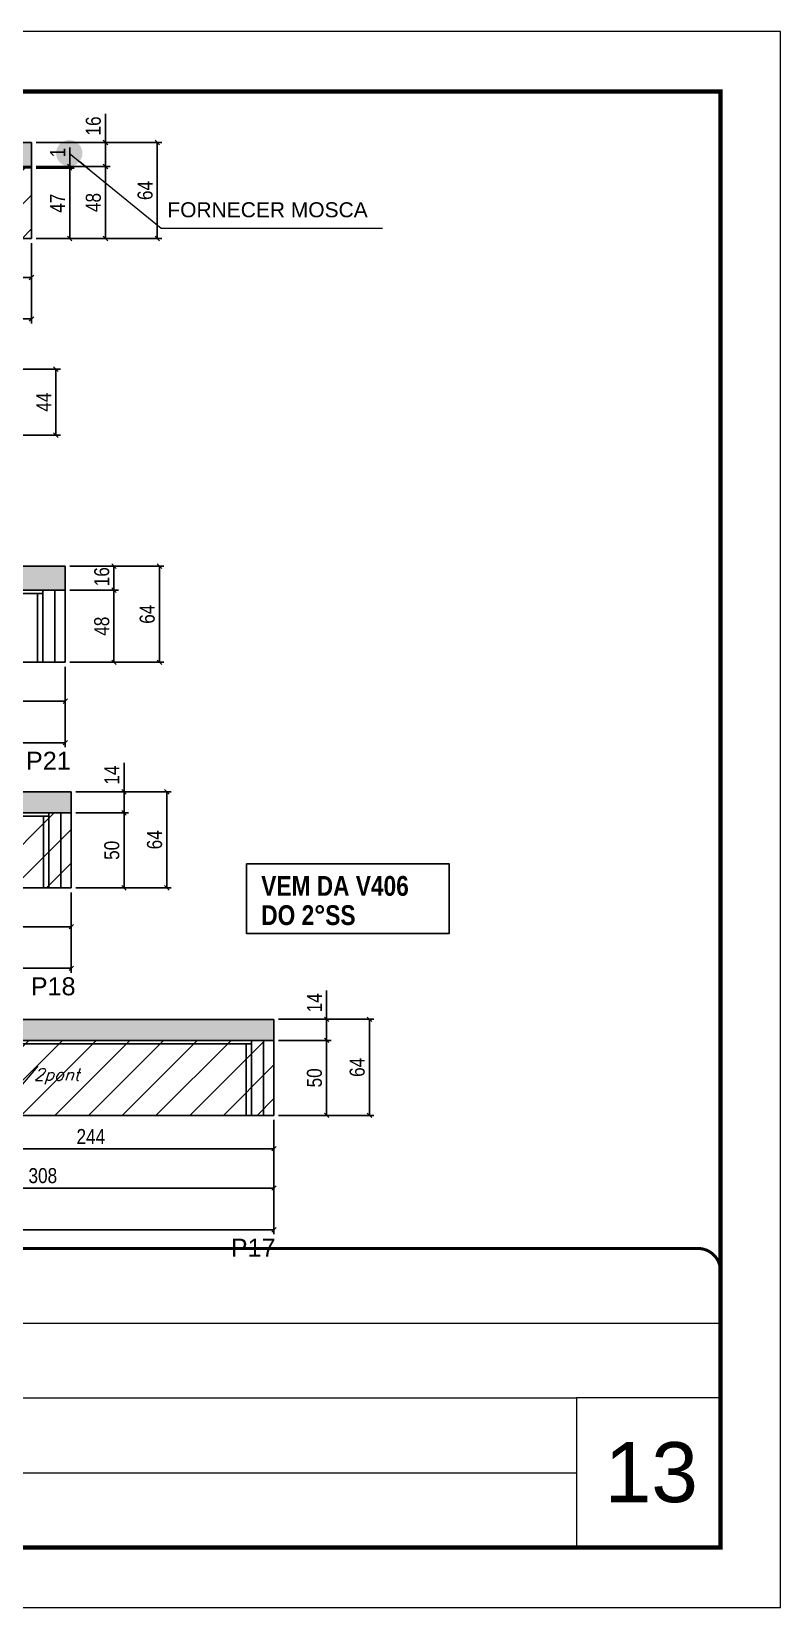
# Model space of a CAD drawing. Extents: x 3309 to 9590, y -2522 to 14608.
# Drawn here: x 4295 to 4794, y 10112 to 11162 of the extents above; entities that cross this region are included whole.
import ezdxf

# ---------------------------------------------------------------- set-up
doc = ezdxf.new("R2010")
doc.units = 0
doc.linetypes.add('CONTINUO', pattern=[0])
doc.linetypes.add('DASHED', pattern=[0.75, 0.5, -0.25])
for name, color, linetype in [('5', 5, 'Continuous'), ('COTA', 241, 'Continuous'), ('NOMENCLATURA', 7, 'Continuous'), ('Painéis', 200, 'Continuous'), ('SARR_2.2x7', 40, 'Continuous'), ('SARR_3.5x7', 81, 'Continuous'), ('texto', 7, 'Continuous')]:
    doc.layers.add(name, color=color, linetype=linetype)
for name, color, linetype, lineweight in [('CARIMBO', 255, 'Continuous', 9), ('Folhas', 255, 'Continuous', 9), ('Hachura', 251, 'Continuous', 9), ('SARRAFO DE PRESSAO', 251, 'DASHED', 9)]:
    doc.layers.add(name, color=color, linetype=linetype, lineweight=lineweight)
doc.styles.add('ARIAL', font='arial.ttf')
doc.styles.add('COTA TECNICA', font='techl___.ttf', dxfattribs={"height": 10})
doc.styles.add('Romans', font='romans.shx')
doc.styles.get("Standard").update_dxf_attribs({"font": 'arial.ttf'})
doc.styles.add('TECNICA', font='techb___.ttf', dxfattribs={"height": 10})
doc.dimstyles.new('3x', dxfattribs={"dimtxt": 10, "dimasz": 5, "dimexe": 7, "dimexo": 5, "dimgap": 4, "dimtad": 1, "dimdec": 4, "dimlfac": 0.333333, "dimdsep": 46, "dimtxsty": 'Standard', "dimblk": 'DOT', "dimcen": 0.09, "dimclrd": 1, "dimclre": 1, "dimclrt": 2, "dimadec": 0, "dimazin": 2, "dimtfac": 1, "dimtdec": 4, "dimtmove": 0, "dimatfit": 3, "dimldrblk": 'DOT', "dimfxl": 1, "dimtolj": 1, "dimtzin": 0, "dimlwd": 9, "dimlwe": 9, "dimarcsym": 0})
doc.dimstyles.new('PAINEL', dxfattribs={"dimtxt": 10, "dimasz": 3, "dimexe": 3, "dimexo": 3, "dimgap": 3, "dimtad": 1, "dimdec": 1, "dimzin": 12, "dimdsep": 46, "dimtxsty": 'COTA TECNICA', "dimblk1": 'OBLIQUE', "dimblk2": 'OBLIQUE', "dimsah": 1, "dimcen": 0.9, "dimclrd": 4, "dimclre": 4, "dimclrt": 240, "dimadec": 1, "dimazin": 3, "dimtfac": 1, "dimtdec": 1, "dimtmove": 0, "dimatfit": 3, "dimfxl": 1, "dimtolj": 1, "dimtzin": 12, "dimarcsym": 0})

# ---------------------------------------------------------------- blocks, each defined once
blk = doc.blocks.new('9999999999')
at = {"color": 30, "linetype": 'CONTINUO'}
for p, q in [((98564.6, 34379.6), (99584, 34379.6)), ((98564.6, 34329.8), (99488, 34329.8)), ((99584, 34329.8), (99488, 34329.8)), ((99488, 34329.8), (99488, 34230.2)), ((98564.6, 34280), (99488, 34280))]:
    blk.add_line(p, q, dxfattribs=at)
at = {"color": 30, "linetype": 'CONTINUO', "const_width": 2}
blk.add_lwpolyline([(99584, 34230.2), (99584, 34414.4, 0.414214), (99569, 34429.4), (98229, 34429.4, 0.414214), (98214, 34414.4), (98214, 34245.2, 0.414214), (98229, 34230.2), (99584, 34230.2)], format="xyb", dxfattribs=at)
at = {"layer": 'Folhas'}
blk.add_lwpolyline([(98139, 34190.2), (99624, 34190.2), (99624, 35240.2), (98139, 35240.2)], close=True, dxfattribs=at)
at = {"layer": 'Folhas', "color": 30, "const_width": 3}
blk.add_lwpolyline([(98214, 34230.2), (99584, 34230.2), (99584, 35200.2), (98214, 35200.2)], close=True, dxfattribs=at)
blk = doc.blocks.new('_Oblique')
at = {"color": 0, "linetype": 'ByBlock', "lineweight": -2}
blk.add_line((-0.5, -0.5), (0.5, 0.5), dxfattribs=at)
blk = doc.blocks.new('*D266')
at = {"layer": 'COTA', "color": 4, "linetype": 'ByBlock', "lineweight": -2, "transparency": 16777216}
for p, q in [((3660.9, 11021.2), (3660.9, 10967.6)), ((4295.4, 11021.2), (4295.4, 10967.6)), ((4295.4, 10970.6), (3660.9, 10970.6))]:
    blk.add_line(p, q, dxfattribs=at)
at = {"layer": 'Defpoints', "color": 0, "linetype": 'ByBlock', "transparency": 16777216}
for p in [(3660.9, 11024.2), (4295.4, 11024.2), (3660.9, 10970.6)]:
    blk.add_point(p, dxfattribs=at)
at = {"layer": 'COTA', "color": 4, "linetype": 'ByBlock', "lineweight": -2, "transparency": 16777216, "xscale": 3, "yscale": 3, "zscale": 3, "rotation": 180}
blk.add_blockref('_Oblique', (3660.9, 10970.6), dxfattribs=at)
at = {"layer": 'COTA', "color": 4, "linetype": 'ByBlock', "lineweight": -2, "transparency": 16777216, "xscale": 3, "yscale": 3, "zscale": 3}
blk.add_blockref('_Oblique', (4295.4, 10970.6), dxfattribs=at)
at = {"layer": 'COTA', "color": 240, "linetype": 'ByBlock', "transparency": 16777216, "insert": (3978.1, 10978.8), "char_height": 10, "attachment_point": 5, "style": 'COTA TECNICA'}
blk.add_mtext('\\A1;634.5', dxfattribs=at)
blk = doc.blocks.new('*D267')
at = {"layer": 'COTA', "color": 4, "lineweight": -2, "transparency": 16777216}
for p, q in [((4051.4, 11021.2), (4051.4, 10995.3)), ((4295.4, 11021.2), (4295.4, 10995.3)), ((4051.4, 10998.3), (4295.4, 10998.3))]:
    blk.add_line(p, q, dxfattribs=at)
at = {"layer": 'Defpoints', "color": 0, "transparency": 16777216}
for p in [(4051.4, 11024.2, 0), (4295.4, 11024.2, 0), (4295.4, 10998.3)]:
    blk.add_point(p, dxfattribs=at)
at = {"layer": 'COTA', "color": 4, "lineweight": -2, "transparency": 16777216, "xscale": 3, "yscale": 3, "zscale": 3, "rotation": 180}
blk.add_blockref('_Oblique', (4051.4, 10998.3), dxfattribs=at)
at = {"layer": 'COTA', "color": 4, "lineweight": -2, "transparency": 16777216, "xscale": 3, "yscale": 3, "zscale": 3}
blk.add_blockref('_Oblique', (4295.4, 10998.3), dxfattribs=at)
at = {"layer": 'COTA', "color": 240, "transparency": 16777216, "insert": (4173.4, 11006.4), "char_height": 10, "attachment_point": 5, "style": 'COTA TECNICA'}
blk.add_mtext('\\A1;244', dxfattribs=at)
blk = doc.blocks.new('*D270')
at = {"layer": 'COTA', "color": 4, "lineweight": -2, "transparency": 16777216}
for p, q in [((4251.9, 10937.2), (4314.6, 10937.2)), ((4311.6, 10937.2), (4311.6, 10893.2)), ((4251.9, 10893.2), (4314.6, 10893.2))]:
    blk.add_line(p, q, dxfattribs=at)
at = {"layer": 'Defpoints', "color": 0, "transparency": 16777216}
for p in [(4248.9, 10937.2, 0), (4248.9, 10893.2, 0), (4311.6, 10893.2)]:
    blk.add_point(p, dxfattribs=at)
at = {"layer": 'COTA', "color": 4, "lineweight": -2, "transparency": 16777216, "xscale": 3, "yscale": 3, "zscale": 3}
for p, rotation in [((4311.6, 10937.2), 90), ((4311.6, 10893.2), 270)]:
    blk.add_blockref('_Oblique', p, dxfattribs=dict(at, rotation=rotation))
at = {"layer": 'COTA', "color": 240, "transparency": 16777216, "insert": (4303.5, 10915.2), "char_height": 10, "attachment_point": 5, "rotation": 90, "style": 'COTA TECNICA'}
blk.add_mtext('\\A1;44', dxfattribs=at)
blk = doc.blocks.new('*D278')
at = {"layer": 'COTA', "color": 4, "linetype": 'ByBlock', "lineweight": -2, "transparency": 16777216}
for p, q in [((3660.9, 10738.9), (3660.9, 10685.3)), ((4317.9, 10738.9), (4317.9, 10685.3)), ((4317.9, 10688.3), (3660.9, 10688.3))]:
    blk.add_line(p, q, dxfattribs=at)
at = {"layer": 'Defpoints', "color": 0, "linetype": 'ByBlock', "transparency": 16777216}
for p in [(3660.9, 10741.9), (4317.9, 10741.9), (3660.9, 10688.3)]:
    blk.add_point(p, dxfattribs=at)
at = {"layer": 'COTA', "color": 4, "linetype": 'ByBlock', "lineweight": -2, "transparency": 16777216, "xscale": 3, "yscale": 3, "zscale": 3, "rotation": 180}
blk.add_blockref('_Oblique', (3660.9, 10688.3), dxfattribs=at)
at = {"layer": 'COTA', "color": 4, "linetype": 'ByBlock', "lineweight": -2, "transparency": 16777216, "xscale": 3, "yscale": 3, "zscale": 3}
blk.add_blockref('_Oblique', (4317.9, 10688.3), dxfattribs=at)
at = {"layer": 'COTA', "color": 240, "linetype": 'ByBlock', "transparency": 16777216, "insert": (3989.4, 10696.4), "char_height": 10, "attachment_point": 5, "style": 'COTA TECNICA'}
blk.add_mtext('\\A1;657', dxfattribs=at)
blk = doc.blocks.new('*D279')
at = {"layer": 'COTA', "color": 4, "lineweight": -2, "transparency": 16777216}
for p, q in [((4320.9, 10789.9), (4353.3, 10789.9)), ((4350.3, 10741.9), (4350.3, 10789.9)), ((4320.9, 10741.9), (4353.3, 10741.9))]:
    blk.add_line(p, q, dxfattribs=at)
at = {"layer": 'Defpoints', "color": 0, "transparency": 16777216}
for p in [(4317.9, 10789.9), (4350.3, 10789.9), (4317.9, 10741.9)]:
    blk.add_point(p, dxfattribs=at)
at = {"layer": 'COTA', "color": 4, "lineweight": -2, "transparency": 16777216, "xscale": 3, "yscale": 3, "zscale": 3}
for p, rotation in [((4350.3, 10789.9), 90), ((4350.3, 10741.9), 270)]:
    blk.add_blockref('_Oblique', p, dxfattribs=dict(at, rotation=rotation))
at = {"layer": 'COTA', "color": 240, "transparency": 16777216, "insert": (4342.2, 10765.9), "char_height": 10, "attachment_point": 5, "rotation": 90, "style": 'COTA TECNICA'}
blk.add_mtext('\\A1;48', dxfattribs=at)
blk = doc.blocks.new('*D280')
at = {"layer": 'COTA', "color": 4, "lineweight": -2, "transparency": 16777216}
for p, q in [((4320.9, 10805.9), (4353.3, 10805.9)), ((4350.3, 10789.9), (4350.3, 10805.9)), ((4320.9, 10789.9), (4353.3, 10789.9))]:
    blk.add_line(p, q, dxfattribs=at)
at = {"layer": 'Defpoints', "color": 0, "transparency": 16777216}
for p in [(4317.9, 10805.9, 0), (4350.3, 10805.9), (4317.9, 10789.9, 0)]:
    blk.add_point(p, dxfattribs=at)
at = {"layer": 'COTA', "color": 4, "lineweight": -2, "transparency": 16777216, "xscale": 3, "yscale": 3, "zscale": 3}
for p, rotation in [((4350.3, 10805.9), 90), ((4350.3, 10789.9), 270)]:
    blk.add_blockref('_Oblique', p, dxfattribs=dict(at, rotation=rotation))
at = {"layer": 'COTA', "color": 240, "transparency": 16777216, "insert": (4342.2, 10798.9), "char_height": 10, "attachment_point": 5, "rotation": 90, "style": 'COTA TECNICA'}
blk.add_mtext('\\A1;16', dxfattribs=at)
blk = doc.blocks.new('*D277')
at = {"layer": 'COTA', "color": 4, "lineweight": -2, "transparency": 16777216}
for p, q in [((4320.9, 10805.9), (4383.6, 10805.9)), ((4380.6, 10805.9), (4380.6, 10741.9)), ((4320.9, 10741.9), (4383.6, 10741.9))]:
    blk.add_line(p, q, dxfattribs=at)
at = {"layer": 'Defpoints', "color": 0, "transparency": 16777216}
for p in [(4317.9, 10805.9, 0), (4317.9, 10741.9, 0), (4380.6, 10741.9)]:
    blk.add_point(p, dxfattribs=at)
at = {"layer": 'COTA', "color": 4, "lineweight": -2, "transparency": 16777216, "xscale": 3, "yscale": 3, "zscale": 3}
for p, rotation in [((4380.6, 10805.9), 90), ((4380.6, 10741.9), 270)]:
    blk.add_blockref('_Oblique', p, dxfattribs=dict(at, rotation=rotation))
at = {"layer": 'COTA', "color": 240, "transparency": 16777216, "insert": (4372.5, 10773.9), "char_height": 10, "attachment_point": 5, "rotation": 90, "style": 'COTA TECNICA'}
blk.add_mtext('\\A1;64', dxfattribs=at)
blk = doc.blocks.new('*D281')
at = {"layer": 'COTA', "color": 4, "lineweight": -2, "transparency": 16777216}
for p, q in [((4148.9, 10738.9), (4148.9, 10713)), ((4317.9, 10738.9), (4317.9, 10713)), ((4148.9, 10716), (4317.9, 10716))]:
    blk.add_line(p, q, dxfattribs=at)
at = {"layer": 'Defpoints', "color": 0, "transparency": 16777216}
for p in [(4148.9, 10741.9, 0), (4317.9, 10741.9, 0), (4317.9, 10716)]:
    blk.add_point(p, dxfattribs=at)
at = {"layer": 'COTA', "color": 4, "lineweight": -2, "transparency": 16777216, "xscale": 3, "yscale": 3, "zscale": 3, "rotation": 180}
blk.add_blockref('_Oblique', (4148.9, 10716), dxfattribs=at)
at = {"layer": 'COTA', "color": 4, "lineweight": -2, "transparency": 16777216, "xscale": 3, "yscale": 3, "zscale": 3}
blk.add_blockref('_Oblique', (4317.9, 10716), dxfattribs=at)
at = {"layer": 'COTA', "color": 240, "transparency": 16777216, "insert": (4233.4, 10724.1), "char_height": 10, "attachment_point": 5, "style": 'COTA TECNICA'}
blk.add_mtext('\\A1;169', dxfattribs=at)
blk = doc.blocks.new('*D292')
at = {"layer": 'COTA', "color": 4, "linetype": 'ByBlock', "lineweight": -2, "transparency": 16777216}
for p, q in [((3660.9, 10588.6), (3660.9, 10535)), ((4321.9, 10588.6), (4321.9, 10535)), ((4321.9, 10538), (3660.9, 10538))]:
    blk.add_line(p, q, dxfattribs=at)
at = {"layer": 'Defpoints', "color": 0, "linetype": 'ByBlock', "transparency": 16777216}
for p in [(3660.9, 10591.6), (4321.9, 10591.6), (3660.9, 10538)]:
    blk.add_point(p, dxfattribs=at)
at = {"layer": 'COTA', "color": 4, "linetype": 'ByBlock', "lineweight": -2, "transparency": 16777216, "xscale": 3, "yscale": 3, "zscale": 3, "rotation": 180}
blk.add_blockref('_Oblique', (3660.9, 10538), dxfattribs=at)
at = {"layer": 'COTA', "color": 4, "linetype": 'ByBlock', "lineweight": -2, "transparency": 16777216, "xscale": 3, "yscale": 3, "zscale": 3}
blk.add_blockref('_Oblique', (4321.9, 10538), dxfattribs=at)
at = {"layer": 'COTA', "color": 240, "linetype": 'ByBlock', "transparency": 16777216, "insert": (3991.4, 10546.1), "char_height": 10, "attachment_point": 5, "style": 'COTA TECNICA'}
blk.add_mtext('\\A1;661', dxfattribs=at)
blk = doc.blocks.new('*D293')
at = {"layer": 'COTA', "color": 4, "lineweight": -2, "transparency": 16777216}
for p, q in [((4148.9, 10588.6), (4148.9, 10562.7)), ((4321.9, 10588.6), (4321.9, 10562.7)), ((4148.9, 10565.7), (4321.9, 10565.7))]:
    blk.add_line(p, q, dxfattribs=at)
at = {"layer": 'Defpoints', "color": 0, "transparency": 16777216}
for p in [(4148.9, 10591.6, 0), (4321.9, 10591.6, 0), (4321.9, 10565.7)]:
    blk.add_point(p, dxfattribs=at)
at = {"layer": 'COTA', "color": 4, "lineweight": -2, "transparency": 16777216, "xscale": 3, "yscale": 3, "zscale": 3, "rotation": 180}
blk.add_blockref('_Oblique', (4148.9, 10565.7), dxfattribs=at)
at = {"layer": 'COTA', "color": 4, "lineweight": -2, "transparency": 16777216, "xscale": 3, "yscale": 3, "zscale": 3}
blk.add_blockref('_Oblique', (4321.9, 10565.7), dxfattribs=at)
at = {"layer": 'COTA', "color": 240, "transparency": 16777216, "insert": (4235.4, 10573.9), "char_height": 10, "attachment_point": 5, "style": 'COTA TECNICA'}
blk.add_mtext('\\A1;173', dxfattribs=at)
blk = doc.blocks.new('*D284')
at = {"layer": 'COTA', "color": 4, "lineweight": -2, "transparency": 16777216}
for p, q in [((4324.9, 10641.6), (4360, 10641.6)), ((4357, 10641.6), (4357, 10591.6)), ((4324.9, 10591.6), (4360, 10591.6))]:
    blk.add_line(p, q, dxfattribs=at)
at = {"layer": 'Defpoints', "color": 0, "transparency": 16777216}
for p in [(4321.9, 10641.6, 0), (4321.9, 10591.6, 0), (4357, 10591.6)]:
    blk.add_point(p, dxfattribs=at)
at = {"layer": 'COTA', "color": 4, "lineweight": -2, "transparency": 16777216, "xscale": 3, "yscale": 3, "zscale": 3}
for p, rotation in [((4357, 10641.6), 90), ((4357, 10591.6), 270)]:
    blk.add_blockref('_Oblique', p, dxfattribs=dict(at, rotation=rotation))
at = {"layer": 'COTA', "color": 240, "transparency": 16777216, "insert": (4348.9, 10616.6), "char_height": 10, "attachment_point": 5, "rotation": 90, "style": 'COTA TECNICA'}
blk.add_mtext('\\A1;50', dxfattribs=at)
blk = doc.blocks.new('*D285')
at = {"layer": 'COTA', "color": 4, "lineweight": -2, "transparency": 16777216}
for p, q in [((4357, 10655.6), (4357, 10674.8)), ((4324.9, 10655.6), (4360, 10655.6)), ((4357, 10641.6), (4357, 10655.6)), ((4324.9, 10641.6), (4360, 10641.6))]:
    blk.add_line(p, q, dxfattribs=at)
at = {"layer": 'Defpoints', "color": 0, "transparency": 16777216}
for p in [(4321.9, 10655.6, 0), (4357, 10655.6), (4321.9, 10641.6, 0)]:
    blk.add_point(p, dxfattribs=at)
at = {"layer": 'COTA', "color": 4, "lineweight": -2, "transparency": 16777216, "xscale": 3, "yscale": 3, "zscale": 3}
for p, rotation in [((4357, 10655.6), 90), ((4357, 10641.6), 270)]:
    blk.add_blockref('_Oblique', p, dxfattribs=dict(at, rotation=rotation))
at = {"layer": 'COTA', "color": 240, "transparency": 16777216, "insert": (4348.9, 10666.7), "char_height": 10, "attachment_point": 5, "rotation": 90, "style": 'COTA TECNICA'}
blk.add_mtext('\\A1;14', dxfattribs=at)
blk = doc.blocks.new('*D286')
at = {"layer": 'COTA', "color": 4, "lineweight": -2, "transparency": 16777216}
for p, q in [((4324.9, 10655.6), (4388.5, 10655.6)), ((4385.5, 10591.6), (4385.5, 10655.6)), ((4324.9, 10591.6), (4388.5, 10591.6))]:
    blk.add_line(p, q, dxfattribs=at)
at = {"layer": 'Defpoints', "color": 0, "transparency": 16777216}
for p in [(4321.9, 10655.6, 0), (4385.5, 10655.6), (4321.9, 10591.6, 0)]:
    blk.add_point(p, dxfattribs=at)
at = {"layer": 'COTA', "color": 4, "lineweight": -2, "transparency": 16777216, "xscale": 3, "yscale": 3, "zscale": 3}
for p, rotation in [((4385.5, 10655.6), 90), ((4385.5, 10591.6), 270)]:
    blk.add_blockref('_Oblique', p, dxfattribs=dict(at, rotation=rotation))
at = {"layer": 'COTA', "color": 240, "transparency": 16777216, "insert": (4377.4, 10623.6), "char_height": 10, "attachment_point": 5, "rotation": 90, "style": 'COTA TECNICA'}
blk.add_mtext('\\A1;64', dxfattribs=at)
blk = doc.blocks.new('*D294')
at = {"layer": 'COTA', "color": 4, "linetype": 'ByBlock', "lineweight": -2, "transparency": 16777216}
for p, q in [((3660.9, 10437), (3660.9, 10360.8)), ((4456.9, 10437), (4456.9, 10360.8)), ((4456.9, 10363.8), (3660.9, 10363.8))]:
    blk.add_line(p, q, dxfattribs=at)
at = {"layer": 'Defpoints', "color": 0, "linetype": 'ByBlock', "transparency": 16777216}
for p in [(3660.9, 10440), (4456.9, 10440), (3660.9, 10363.8)]:
    blk.add_point(p, dxfattribs=at)
at = {"layer": 'COTA', "color": 4, "linetype": 'ByBlock', "lineweight": -2, "transparency": 16777216, "xscale": 3, "yscale": 3, "zscale": 3, "rotation": 180}
blk.add_blockref('_Oblique', (3660.9, 10363.8), dxfattribs=at)
at = {"layer": 'COTA', "color": 4, "linetype": 'ByBlock', "lineweight": -2, "transparency": 16777216, "xscale": 3, "yscale": 3, "zscale": 3}
blk.add_blockref('_Oblique', (4456.9, 10363.8), dxfattribs=at)
at = {"layer": 'COTA', "color": 240, "linetype": 'ByBlock', "transparency": 16777216, "insert": (4058.9, 10372), "char_height": 10, "attachment_point": 5, "style": 'COTA TECNICA'}
blk.add_mtext('\\A1;796', dxfattribs=at)
blk = doc.blocks.new('*D295')
at = {"layer": 'COTA', "color": 4, "lineweight": -2, "transparency": 16777216}
for p, q in [((4148.9, 10437), (4148.9, 10388.6)), ((4456.9, 10437), (4456.9, 10388.6)), ((4148.9, 10391.6), (4456.9, 10391.6))]:
    blk.add_line(p, q, dxfattribs=at)
at = {"layer": 'Defpoints', "color": 0, "transparency": 16777216}
for p in [(4148.9, 10440, 0), (4456.9, 10440, 0), (4456.9, 10391.6)]:
    blk.add_point(p, dxfattribs=at)
at = {"layer": 'COTA', "color": 4, "lineweight": -2, "transparency": 16777216, "xscale": 3, "yscale": 3, "zscale": 3, "rotation": 180}
blk.add_blockref('_Oblique', (4148.9, 10391.6), dxfattribs=at)
at = {"layer": 'COTA', "color": 4, "lineweight": -2, "transparency": 16777216, "xscale": 3, "yscale": 3, "zscale": 3}
blk.add_blockref('_Oblique', (4456.9, 10391.6), dxfattribs=at)
at = {"layer": 'COTA', "color": 240, "transparency": 16777216, "insert": (4302.9, 10399.8), "char_height": 10, "attachment_point": 5, "style": 'COTA TECNICA'}
blk.add_mtext('\\A1;308', dxfattribs=at)
blk = doc.blocks.new('*D289')
at = {"layer": 'COTA', "color": 4, "lineweight": -2, "transparency": 16777216}
for p, q in [((4459.9, 10490), (4495, 10490)), ((4492, 10490), (4492, 10440)), ((4459.9, 10440), (4495, 10440))]:
    blk.add_line(p, q, dxfattribs=at)
at = {"layer": 'Defpoints', "color": 0, "transparency": 16777216}
for p in [(4456.9, 10490, 0), (4456.9, 10440, 0), (4492, 10440)]:
    blk.add_point(p, dxfattribs=at)
at = {"layer": 'COTA', "color": 4, "lineweight": -2, "transparency": 16777216, "xscale": 3, "yscale": 3, "zscale": 3}
for p, rotation in [((4492, 10490), 90), ((4492, 10440), 270)]:
    blk.add_blockref('_Oblique', p, dxfattribs=dict(at, rotation=rotation))
at = {"layer": 'COTA', "color": 240, "transparency": 16777216, "insert": (4483.9, 10465), "char_height": 10, "attachment_point": 5, "rotation": 90, "style": 'COTA TECNICA'}
blk.add_mtext('\\A1;50', dxfattribs=at)
blk = doc.blocks.new('*D290')
at = {"layer": 'COTA', "color": 4, "lineweight": -2, "transparency": 16777216}
for p, q in [((4492, 10504), (4492, 10523.1)), ((4459.9, 10504), (4495, 10504)), ((4492, 10490), (4492, 10504)), ((4459.9, 10490), (4495, 10490))]:
    blk.add_line(p, q, dxfattribs=at)
at = {"layer": 'Defpoints', "color": 0, "transparency": 16777216}
for p in [(4456.9, 10504, 0), (4492, 10504), (4456.9, 10490, 0)]:
    blk.add_point(p, dxfattribs=at)
at = {"layer": 'COTA', "color": 4, "lineweight": -2, "transparency": 16777216, "xscale": 3, "yscale": 3, "zscale": 3}
for p, rotation in [((4492, 10504), 90), ((4492, 10490), 270)]:
    blk.add_blockref('_Oblique', p, dxfattribs=dict(at, rotation=rotation))
at = {"layer": 'COTA', "color": 240, "transparency": 16777216, "insert": (4483.9, 10515), "char_height": 10, "attachment_point": 5, "rotation": 90, "style": 'COTA TECNICA'}
blk.add_mtext('\\A1;14', dxfattribs=at)
blk = doc.blocks.new('*D291')
at = {"layer": 'COTA', "color": 4, "lineweight": -2, "transparency": 16777216}
for p, q in [((4459.9, 10504), (4523.5, 10504)), ((4520.5, 10440), (4520.5, 10504)), ((4459.9, 10440), (4523.5, 10440))]:
    blk.add_line(p, q, dxfattribs=at)
at = {"layer": 'Defpoints', "color": 0, "transparency": 16777216}
for p in [(4456.9, 10504, 0), (4520.5, 10504), (4456.9, 10440, 0)]:
    blk.add_point(p, dxfattribs=at)
at = {"layer": 'COTA', "color": 4, "lineweight": -2, "transparency": 16777216, "xscale": 3, "yscale": 3, "zscale": 3}
for p, rotation in [((4520.5, 10504), 90), ((4520.5, 10440), 270)]:
    blk.add_blockref('_Oblique', p, dxfattribs=dict(at, rotation=rotation))
at = {"layer": 'COTA', "color": 240, "transparency": 16777216, "insert": (4512.4, 10472), "char_height": 10, "attachment_point": 5, "rotation": 90, "style": 'COTA TECNICA'}
blk.add_mtext('\\A1;64', dxfattribs=at)
blk = doc.blocks.new('*D297')
at = {"layer": 'COTA', "color": 4, "lineweight": -2, "transparency": 16777216}
for p, q in [((4212.9, 10437), (4212.9, 10414.8)), ((4456.9, 10437), (4456.9, 10414.8)), ((4212.9, 10417.8), (4456.9, 10417.8))]:
    blk.add_line(p, q, dxfattribs=at)
at = {"layer": 'Defpoints', "color": 0, "transparency": 16777216}
for p in [(4212.9, 10440), (4456.9, 10440), (4456.9, 10417.8)]:
    blk.add_point(p, dxfattribs=at)
at = {"layer": 'COTA', "color": 4, "lineweight": -2, "transparency": 16777216, "xscale": 3, "yscale": 3, "zscale": 3, "rotation": 180}
blk.add_blockref('_Oblique', (4212.9, 10417.8), dxfattribs=at)
at = {"layer": 'COTA', "color": 4, "lineweight": -2, "transparency": 16777216, "xscale": 3, "yscale": 3, "zscale": 3}
blk.add_blockref('_Oblique', (4456.9, 10417.8), dxfattribs=at)
at = {"layer": 'COTA', "color": 240, "transparency": 16777216, "insert": (4334.9, 10425.9), "char_height": 10, "attachment_point": 5, "style": 'COTA TECNICA'}
blk.add_mtext('\\A1;244', dxfattribs=at)
blk = doc.blocks.new('*D1292')
at = {"layer": 'COTA', "color": 4, "lineweight": -2, "transparency": 16777216}
for p, q in [((4298.4, 11072.2), (4347.7, 11072.2)), ((4344.7, 11072.2), (4344.7, 11024.2)), ((4298.4, 11024.2), (4347.7, 11024.2))]:
    blk.add_line(p, q, dxfattribs=at)
at = {"layer": 'Defpoints', "color": 0, "transparency": 16777216}
for p in [(4295.4, 11072.2, 0), (4295.4, 11024.2, 0), (4344.7, 11024.2)]:
    blk.add_point(p, dxfattribs=at)
at = {"layer": 'COTA', "color": 4, "lineweight": -2, "transparency": 16777216, "xscale": 3, "yscale": 3, "zscale": 3}
for p, rotation in [((4344.7, 11072.2), 90), ((4344.7, 11024.2), 270)]:
    blk.add_blockref('_Oblique', p, dxfattribs=dict(at, rotation=rotation))
at = {"layer": 'COTA', "color": 240, "transparency": 16777216, "insert": (4336.6, 11048.2), "char_height": 10, "attachment_point": 5, "rotation": 90, "style": 'COTA TECNICA'}
blk.add_mtext('\\A1;48', dxfattribs=at)
blk = doc.blocks.new('*D1293')
at = {"layer": 'COTA', "color": 4, "lineweight": -2, "transparency": 16777216}
for p, q in [((4344.7, 11088.2), (4344.7, 11107.2)), ((4298.4, 11088.2), (4347.7, 11088.2)), ((4344.7, 11072.2), (4344.7, 11088.2)), ((4298.4, 11072.2), (4347.7, 11072.2))]:
    blk.add_line(p, q, dxfattribs=at)
at = {"layer": 'Defpoints', "color": 0, "transparency": 16777216}
for p in [(4295.4, 11088.2, 0), (4344.7, 11088.2), (4295.4, 11072.2, 0)]:
    blk.add_point(p, dxfattribs=at)
at = {"layer": 'COTA', "color": 4, "lineweight": -2, "transparency": 16777216, "xscale": 3, "yscale": 3, "zscale": 3}
for p, rotation in [((4344.7, 11088.2), 90), ((4344.7, 11072.2), 270)]:
    blk.add_blockref('_Oblique', p, dxfattribs=dict(at, rotation=rotation))
at = {"layer": 'COTA', "color": 240, "transparency": 16777216, "insert": (4336.6, 11099.2), "char_height": 10, "attachment_point": 5, "rotation": 90, "style": 'COTA TECNICA'}
blk.add_mtext('\\A1;16', dxfattribs=at)
blk = doc.blocks.new('*D1294')
at = {"layer": 'COTA', "color": 4, "lineweight": -2, "transparency": 16777216}
for p, q in [((4298.4, 11088.2), (4382.2, 11088.2)), ((4379.2, 11024.2), (4379.2, 11088.2)), ((4298.4, 11024.2), (4382.2, 11024.2))]:
    blk.add_line(p, q, dxfattribs=at)
at = {"layer": 'Defpoints', "color": 0, "transparency": 16777216}
for p in [(4295.4, 11088.2, 0), (4379.2, 11088.2), (4295.4, 11024.2, 0)]:
    blk.add_point(p, dxfattribs=at)
at = {"layer": 'COTA', "color": 4, "lineweight": -2, "transparency": 16777216, "xscale": 3, "yscale": 3, "zscale": 3}
for p, rotation in [((4379.2, 11088.2), 90), ((4379.2, 11024.2), 270)]:
    blk.add_blockref('_Oblique', p, dxfattribs=dict(at, rotation=rotation))
at = {"layer": 'COTA', "color": 240, "transparency": 16777216, "insert": (4371.1, 11056.2), "char_height": 10, "attachment_point": 5, "rotation": 90, "style": 'COTA TECNICA'}
blk.add_mtext('\\A1;64', dxfattribs=at)
blk = doc.blocks.new('*D1295')
at = {"layer": 'COTA', "color": 4, "lineweight": -2, "transparency": 16777216}
for p, q in [((4344.7, 11088.2), (4344.7, 11107.2)), ((4298.4, 11088.2), (4347.7, 11088.2)), ((4344.7, 11072.2), (4344.7, 11088.2)), ((4298.4, 11072.2), (4347.7, 11072.2))]:
    blk.add_line(p, q, dxfattribs=at)
at = {"layer": 'Defpoints', "color": 0, "transparency": 16777216}
for p in [(4295.4, 11088.2, 0), (4344.7, 11088.2), (4295.4, 11072.2, 0)]:
    blk.add_point(p, dxfattribs=at)
at = {"layer": 'COTA', "color": 4, "lineweight": -2, "transparency": 16777216, "xscale": 3, "yscale": 3, "zscale": 3}
for p, rotation in [((4344.7, 11088.2), 90), ((4344.7, 11072.2), 270)]:
    blk.add_blockref('_Oblique', p, dxfattribs=dict(at, rotation=rotation))
at = {"layer": 'COTA', "color": 240, "transparency": 16777216, "insert": (4336.6, 11099.2), "char_height": 10, "attachment_point": 5, "rotation": 90, "style": 'COTA TECNICA'}
blk.add_mtext('\\A1;16', dxfattribs=at)
blk = doc.blocks.new('_Dot')
at = {"color": 0, "linetype": 'ByBlock', "lineweight": -2}
blk.add_line((-0.5, 0), (-1, 0), dxfattribs=at)
at = {"color": 0, "linetype": 'ByBlock', "const_width": 0.5}
blk.add_lwpolyline([(-0.25, 0, 1), (0.25, 0, 1)], format="xyb", close=True, dxfattribs=at)
blk = doc.blocks.new('*D1296')
at = {"layer": 'COTA', "color": 4, "lineweight": -2, "transparency": 16777216}
for p, q in [((4298.4, 11071.2), (4323.8, 11071.2)), ((4320.8, 11024.2), (4320.8, 11071.2)), ((4298.4, 11024.2), (4323.8, 11024.2))]:
    blk.add_line(p, q, dxfattribs=at)
at = {"layer": 'Defpoints', "color": 0, "transparency": 16777216}
for p in [(4295.4, 11071.2, 0), (4320.8, 11071.2), (4295.4, 11024.2, 0)]:
    blk.add_point(p, dxfattribs=at)
at = {"layer": 'COTA', "color": 4, "lineweight": -2, "transparency": 16777216, "xscale": 3, "yscale": 3, "zscale": 3}
for p, rotation in [((4320.8, 11071.2), 90), ((4320.8, 11024.2), 270)]:
    blk.add_blockref('_Oblique', p, dxfattribs=dict(at, rotation=rotation))
at = {"layer": 'COTA', "color": 240, "transparency": 16777216, "insert": (4312.7, 11047.7), "char_height": 10, "attachment_point": 5, "rotation": 90, "style": 'COTA TECNICA'}
blk.add_mtext('\\A1;47', dxfattribs=at)
blk = doc.blocks.new('*D1297')
at = {"layer": 'COTA', "color": 4, "lineweight": -2, "transparency": 16777216}
for p, q in [((4320.8, 11072.2), (4320.8, 11084.8)), ((4298.4, 11072.2), (4323.8, 11072.2)), ((4298.4, 11071.2), (4323.8, 11071.2)), ((4320.8, 11071.2), (4320.8, 11072.2)), ((4320.8, 11071.2), (4320.8, 11068.2))]:
    blk.add_line(p, q, dxfattribs=at)
at = {"layer": 'Defpoints', "color": 0, "transparency": 16777216}
for p in [(4295.4, 11072.2, 0), (4295.4, 11071.2, 0), (4320.8, 11072.2)]:
    blk.add_point(p, dxfattribs=at)
at = {"layer": 'COTA', "color": 4, "lineweight": -2, "transparency": 16777216, "xscale": 3, "yscale": 3, "zscale": 3}
for p, rotation in [((4320.8, 11072.2), 270), ((4320.8, 11071.2), 90)]:
    blk.add_blockref('_Oblique', p, dxfattribs=dict(at, rotation=rotation))
at = {"layer": 'COTA', "color": 240, "transparency": 16777216, "insert": (4312.8, 11081.5), "char_height": 10, "attachment_point": 5, "rotation": 90, "style": 'COTA TECNICA'}
blk.add_mtext('\\A1;1', dxfattribs=at)

msp = doc.modelspace()

# ---------------------------------------------------------------- hatches: boundary and pattern name
at = {"layer": 'COTA'}
h = msp.add_hatch(dxfattribs=at)
h.set_pattern_fill('AR-CONC', color=256, scale=0.03)
h.set_pattern_definition([(50, (-3265.8637, -2187.7727), (5.4655401, -0.4781726), [0.5715, -6.2865]), (355, (-3265.864, -2187.7727), (-1.0573026, 5.7317054), [0.4572, -5.0292175]), (100.451445, (-3265.4083, -2187.8125), (4.4082374, 5.2535326), [0.4857003, -5.3427073]), (46.1842, (-3265.864, -2186.249), (8.1323712, -1.2612698), [0.85725, -9.42975]), (96.63556, (-3265.186, -2186.354), (7.122124, 7.4227837), [0.7285507, -8.0140682]), (351.18415, (-3265.864, -2186.249), (7.122124, 7.4227837), [0.685799, -7.543792]), (21, (-3265.1017, -2186.6297), (4.5484317, -3.067956), [0.5715, -6.2865]), (326, (-3265.102, -2186.6297), (1.8540609, 5.525639), [0.4572, -5.0292]), (71.451445, (-3264.7227, -2186.8853), (6.4024926, 2.457683), [0.4857003, -5.3426981]), (37.5, (-3265.8637, -2187.7727), (0.0926581, 2.53665117), [0, -4.96824, 0, -5.1054, 0, -5.04825]), (7.5, (-3265.8637, -2187.7727), (2.00458988, 3.00541724), [0, -2.91084, 0, -4.85394, 0, -1.92405]), (327.5, (-3267.563, -2187.7727), (4.06771786, -0.17186232), [0, -1.905, 0, -5.9436, 0, -7.8867]), (317.5, (-3268.325, -2187.7727), (4.4438754, 0.7627947), [0, -2.4765, 0, -3.94716, 0, -5.6007])])
h.paths.add_polyline_path([(4295.38, 11072.23), (4295.38, 11088.23), (3660.88, 11088.23), (3660.88, 11072.23)])
h = msp.add_hatch(dxfattribs=at)
h.set_pattern_fill('AR-CONC', color=256, scale=0.03)
h.set_pattern_definition([(50, (-3265.8637, -2470.088), (5.4655401, -0.4781726), [0.5715, -6.2865]), (355, (-3265.864, -2470.088), (-1.0573026, 5.7317054), [0.4572, -5.0292175]), (100.451445, (-3265.4083, -2470.1277), (4.4082374, 5.2535326), [0.4857003, -5.3427073]), (46.1842, (-3265.864, -2468.564), (8.1323712, -1.2612698), [0.85725, -9.42975]), (96.63556, (-3265.186, -2468.669), (7.122124, 7.4227837), [0.7285507, -8.0140682]), (351.18415, (-3265.864, -2468.564), (7.122124, 7.4227837), [0.685799, -7.543792]), (21, (-3265.1017, -2468.945), (4.5484317, -3.067956), [0.5715, -6.2865]), (326, (-3265.102, -2468.945), (1.8540609, 5.525639), [0.4572, -5.0292]), (71.451445, (-3264.7227, -2469.2005), (6.4024926, 2.457683), [0.4857003, -5.3426981]), (37.5, (-3265.8637, -2470.0879), (0.0926581, 2.53665117), [0, -4.96824, 0, -5.1054, 0, -5.04825]), (7.5, (-3265.8637, -2470.088), (2.00458988, 3.00541724), [0, -2.91084, 0, -4.85394, 0, -1.92405]), (327.5, (-3267.563, -2470.0879), (4.06771786, -0.17186232), [0, -1.905, 0, -5.9436, 0, -7.8867]), (317.5, (-3268.325, -2470.088), (4.44387544, 0.7627947), [0, -2.4765, 0, -3.94716, 0, -5.6007])])
h.paths.add_polyline_path([(4317.88, 10789.92), (4317.88, 10805.92), (3660.88, 10805.92), (3660.88, 10789.92)])
h = msp.add_hatch(dxfattribs=at)
h.set_pattern_fill('AR-CONC', color=256, scale=0.03)
h.set_pattern_definition([(50, (-3320.085, -2554.7814), (5.4655401, -0.4781726), [0.5715, -6.2865]), (355, (-3320.085, -2554.7814), (-1.0573026, 5.7317054), [0.4572, -5.0292175]), (100.451445, (-3319.6295, -2554.821), (4.4082374, 5.2535326), [0.4857003, -5.3427073]), (46.1842, (-3320.085, -2553.2574), (8.1323712, -1.2612698), [0.85725, -9.42975]), (96.63556, (-3319.407, -2553.3625), (7.122124, 7.4227837), [0.7285507, -8.0140682]), (351.18415, (-3320.085, -2553.257), (7.122124, 7.4227837), [0.685799, -7.543792]), (21, (-3319.323, -2553.6384), (4.5484317, -3.067956), [0.5715, -6.2865]), (326, (-3319.323, -2553.6384), (1.8540609, 5.525639), [0.4572, -5.0292]), (71.451445, (-3318.944, -2553.894), (6.4024926, 2.457683), [0.4857003, -5.3426981]), (37.5, (-3320.085, -2554.7814), (0.0926581, 2.53665117), [0, -4.96824, 0, -5.1054, 0, -5.04825]), (7.5, (-3320.085, -2554.7814), (2.00458988, 3.00541724), [0, -2.91084, 0, -4.85394, 0, -1.92405]), (327.5, (-3321.7842, -2554.7814), (4.06771786, -0.17186232), [0, -1.905, 0, -5.9436, 0, -7.8867]), (317.5, (-3322.546, -2554.7814), (4.4438754, 0.7627947), [0, -2.4765, 0, -3.94716, 0, -5.6007])])
h.paths.add_polyline_path([(3660.88, 10655.64), (3660.88, 10641.64), (4321.88, 10641.64), (4321.88, 10655.64)])
h = msp.add_hatch(dxfattribs=at)
h.set_pattern_fill('AR-CONC', color=256, scale=0.03)
h.set_pattern_definition([(50, (-3320.085, -2706.4507), (5.4655401, -0.4781726), [0.5715, -6.2865]), (355, (-3320.085, -2706.451), (-1.0573026, 5.7317054), [0.4572, -5.0292175]), (100.451445, (-3319.6295, -2706.4906), (4.4082374, 5.2535326), [0.4857003, -5.3427073]), (46.1842, (-3320.085, -2704.927), (8.1323712, -1.2612698), [0.85725, -9.42975]), (96.63556, (-3319.407, -2705.032), (7.122124, 7.4227837), [0.7285507, -8.0140682]), (351.18415, (-3320.085, -2704.927), (7.122124, 7.4227837), [0.685799, -7.543792]), (21, (-3319.323, -2705.3077), (4.5484317, -3.067956), [0.5715, -6.2865]), (326, (-3319.323, -2705.308), (1.8540609, 5.525639), [0.4572, -5.0292]), (71.451445, (-3318.944, -2705.5634), (6.4024926, 2.457683), [0.4857003, -5.3426981]), (37.5, (-3320.085, -2706.4507), (0.0926581, 2.53665117), [0, -4.96824, 0, -5.1054, 0, -5.04825]), (7.5, (-3320.085, -2706.4507), (2.00458988, 3.00541724), [0, -2.91084, 0, -4.85394, 0, -1.92405]), (327.5, (-3321.7842, -2706.4507), (4.06771786, -0.17186232), [0, -1.905, 0, -5.9436, 0, -7.8867]), (317.5, (-3322.546, -2706.4507), (4.44387544, 0.7627947), [0, -2.4765, 0, -3.94716, 0, -5.6007])])
h.paths.add_polyline_path([(3660.88, 10503.97), (3660.88, 10489.97), (4456.88, 10489.97), (4456.88, 10503.97)])
at = {"layer": 'Hachura', "linetype": 'ByBlock'}
h = msp.add_hatch(dxfattribs=at)
h.set_pattern_fill('ANSI31', color=256, scale=5)
h.paths.add_polyline_path([(3807.38, 11071.23), (3807.38, 11024.23), (4051.38, 11024.23), (4051.38, 11071.23)])
h.paths.add_polyline_path([(4295.38, 11024.23), (4295.38, 11071.23), (4051.38, 11071.23), (4051.38, 11024.23)])
h = msp.add_hatch(dxfattribs=at)
h.set_pattern_fill('ANSI31', color=256, scale=5)
h.paths.add_polyline_path([(3904.88, 10641.64), (3660.88, 10641.64), (3660.88, 10591.64), (3904.88, 10591.64)])
h.paths.add_polyline_path([(4148.88, 10641.64), (3904.88, 10641.64), (3904.88, 10591.64), (4148.88, 10591.64)])
h.paths.add_polyline_path([(4321.88, 10641.64), (4148.88, 10641.64), (4148.88, 10591.64), (4321.88, 10591.64)])
h.paths.add_polyline_path([(4456.88, 10489.97), (4212.88, 10489.97), (4212.88, 10439.97), (4456.88, 10439.97)])
h.paths.add_polyline_path([(4212.88, 10489.97), (4148.88, 10489.97), (4148.88, 10439.97), (4212.88, 10439.97)])
h.paths.add_polyline_path([(4148.88, 10489.97), (3904.88, 10489.97), (3904.88, 10439.97), (4148.88, 10439.97)])
h.paths.add_polyline_path([(3904.88, 10489.97), (3660.88, 10489.97), (3660.88, 10439.97), (3904.88, 10439.97)])

# ---------------------------------------------------------------- linework, layer by layer
at = {"layer": 'COTA'}
for p, q in [((3660.88, 11088.23, 0), (4295.38, 11088.23, 0)), ((4295.38, 11072.23, 0), (4295.38, 11088.23, 0)), ((3660.88, 10805.92, 0), (4317.88, 10805.92, 0)), ((4317.88, 10789.92, 0), (4317.88, 10805.92, 0)), ((3660.88, 10655.64, 0), (4321.88, 10655.64, 0)), ((4321.88, 10655.64, 0), (4321.88, 10641.64, 0)), ((3660.88, 10503.97, 0), (4456.88, 10503.97, 0)), ((4456.88, 10503.97, 0), (4456.88, 10489.97, 0))]:
    msp.add_line(p, q, dxfattribs=at)
at = {"layer": 'NOMENCLATURA'}
msp.add_lwpolyline([(4438.58, 10607.52), (4573.74, 10607.52), (4573.74, 10561.25), (4438.58, 10561.25)], close=True, dxfattribs=at)
at = {"layer": 'Painéis', "linetype": 'ByBlock'}
for p, q in [((4295.38, 11072.23, 0), (3660.88, 11072.23, 0)), ((4295.38, 11024.23, 0), (4295.38, 11072.23, 0)), ((4295.38, 11024.23, 0), (3660.88, 11024.23, 0)), ((4317.88, 10789.92, 0), (3660.88, 10789.92, 0)), ((4317.88, 10741.92, 0), (4317.88, 10789.92, 0)), ((4317.88, 10741.92, 0), (3660.88, 10741.92, 0)), ((4321.88, 10641.64, 0), (3660.88, 10641.64, 0)), ((4321.88, 10591.64, 0), (4321.88, 10641.64, 0)), ((4321.88, 10591.64, 0), (3660.88, 10591.64, 0)), ((4456.88, 10489.97, 0), (3660.88, 10489.97, 0)), ((4456.88, 10439.97, 0), (4456.88, 10489.97, 0)), ((4456.88, 10439.97, 0), (3660.88, 10439.97, 0))]:
    msp.add_line(p, q, dxfattribs=at)
at = {"layer": 'Painéis', "linetype": 'ByBlock', "elevation": 0}
msp.add_lwpolyline([(3807.38, 11071.23), (4295.38, 11071.23), (4295.38, 11072.23), (3807.38, 11072.23)], close=True, dxfattribs=at)
at = {"layer": 'SARR_2.2x7', "linetype": 'Continuous'}
for p, q in [((4302.88, 10787.72, 0), (4148.88, 10787.72, 0)), ((4310.88, 10741.92, 0), (4310.88, 10789.92, 0)), ((4306.88, 10639.44, 0), (4148.88, 10639.44, 0)), ((4314.88, 10591.64, 0), (4314.88, 10641.64, 0)), ((4449.88, 10439.97, 0), (4449.88, 10489.97, 0)), ((4441.88, 10487.77, 0), (4148.88, 10487.77, 0))]:
    msp.add_line(p, q, dxfattribs=at)
at = {"layer": 'SARR_3.5x7'}
for p, q in [((4299.38, 10787.72, 0), (4299.38, 10741.92, 0)), ((4302.88, 10789.92, 0), (4302.88, 10741.92, 0)), ((4303.38, 10639.44, 0), (4303.38, 10591.64, 0)), ((4306.88, 10641.64, 0), (4306.88, 10591.64, 0)), ((4441.88, 10489.97, 0), (4441.88, 10439.97, 0)), ((4438.38, 10487.77, 0), (4438.38, 10439.97, 0))]:
    msp.add_line(p, q, dxfattribs=at)

# ---------------------------------------------------------------- block references
at = {"layer": 'SARRAFO DE PRESSAO', "color": 6, "linetype": 'ByBlock'}
msp.add_blockref('9999999999', (-94829.61, -24078.07), dxfattribs=at)

# ---------------------------------------------------------------- texts
at = {"layer": '5', "linetype": 'Continuous'}
for s, p in [('P21', (4291.7, 10670.28, 0)), ('P18', (4294.9, 10520.01, 0)), ('P17', (4428.13, 10345.83, 0))]:
    msp.add_text(s, height=12, rotation=0.00004, dxfattribs=at).set_placement(p)
at = {"layer": 'CARIMBO', "style": 'ARIAL'}
for s, height, p in [('FORNECER MOSCA', 10, (4385.88, 11038.37, 0)), ('13', 40, (4677.23, 10182.28))]:
    msp.add_text(s, height=height, dxfattribs=at).set_placement(p)
at = {"layer": 'NOMENCLATURA', "style": 'TECNICA'}
for s, p in [('VEM DA V406', (4448.43, 10586.3)), ('DO 2°SS', (4448.43, 10566.82))]:
    msp.add_text(s, height=13.2, dxfattribs=at).set_placement(p)
at = {"layer": 'texto', "color": 2, "insert": (4295.38, 10465.97, 0), "char_height": 8, "attachment_point": 5, "style": 'Romans'}
msp.add_mtext('{\\Q19;\\C256;11 1/2pont}', dxfattribs=at)

# ---------------------------------------------------------------- dimensions: what is measured, and where the dimension line sits
at = {"layer": 'COTA'}
for base, p1, p2, picture, middle in [((4344.7, 11088.23, 0), (4295.38, 11072.23, 0), (4295.38, 11088.23, 0), '*D1293', (4336.6, 11099.24, 0)), ((4344.7, 11088.23, 0), (4295.38, 11072.23, 0), (4295.38, 11088.23, 0), '*D1295', (4336.6, 11099.24, 0)), ((4379.22, 11088.23, 0), (4295.38, 11024.23, 0), (4295.38, 11088.23, 0), '*D1294', (4371.12, 11056.23, 0)), ((4320.82, 11072.23, 0), (4295.38, 11071.23, 0), (4295.38, 11072.23, 0), '*D1297', (4312.76, 11081.53, 0)), ((4344.7, 11024.23, 0), (4295.38, 11072.23, 0), (4295.38, 11024.23, 0), '*D1292', (4336.61, 11048.23, 0)), ((4320.82, 11071.23, 0), (4295.38, 11024.23, 0), (4295.38, 11071.23, 0), '*D1296', (4312.74, 11047.73, 0)), ((4311.6, 10893.23), (4248.88, 10937.23, 0), (4248.88, 10893.23, 0), '*D270', (4303.52, 10915.23)), ((4380.6, 10741.92), (4317.88, 10805.92, 0), (4317.88, 10741.92, 0), '*D277', (4372.5, 10773.92)), ((4350.3, 10789.92, 0), (4317.88, 10741.92, 0), (4317.88, 10789.92, 0), '*D279', (4342.21, 10765.92, 0)), ((4356.96, 10655.64, 0), (4321.88, 10641.64, 0), (4321.88, 10655.64, 0), '*D285', (4348.89, 10666.7, 0)), ((4385.54, 10655.64, 0), (4321.88, 10591.64, 0), (4321.88, 10655.64, 0), '*D286', (4377.44, 10623.64, 0)), ((4356.96, 10591.64, 0), (4321.88, 10641.64, 0), (4321.88, 10591.64, 0), '*D284', (4348.85, 10616.64, 0)), ((4491.96, 10503.97, 0), (4456.88, 10489.97, 0), (4456.88, 10503.97, 0), '*D290', (4483.89, 10515.03, 0)), ((4520.54, 10503.97, 0), (4456.88, 10439.97, 0), (4456.88, 10503.97, 0), '*D291', (4512.44, 10471.97, 0)), ((4491.96, 10439.97, 0), (4456.88, 10489.97, 0), (4456.88, 10439.97, 0), '*D289', (4483.85, 10464.97, 0))]:
    dim = msp.add_linear_dim(base=base, p1=p1, p2=p2, angle=90, dimstyle='PAINEL', dxfattribs=at)
    dim.commit()
    dim.dimension.update_dxf_attribs({"geometry": picture, "text_midpoint": middle})
at = {"layer": 'COTA', "linetype": 'ByBlock'}
for base, p1, p2, picture, middle in [((3660.88, 10970.61, 0), (4295.38, 11024.23, 0), (3660.88, 11024.23, 0), '*D266', (3978.13, 10978.83, 0)), ((3660.88, 10688.29, 0), (4317.88, 10741.92, 0), (3660.88, 10741.92, 0), '*D278', (3989.38, 10696.4, 0)), ((3660.88, 10538.02, 0), (4321.88, 10591.64, 0), (3660.88, 10591.64, 0), '*D292', (3991.38, 10546.12, 0)), ((3660.88, 10363.84, 0), (4456.88, 10439.97, 0), (3660.88, 10439.97, 0), '*D294', (4058.88, 10371.98, 0))]:
    dim = msp.add_linear_dim(base=base, p1=p1, p2=p2, angle=180, dimstyle='PAINEL', dxfattribs=at)
    dim.commit()
    dim.dimension.update_dxf_attribs({"geometry": picture, "text_midpoint": middle})
at = {"layer": 'COTA'}
for base, p1, p2, picture, middle in [((4295.38, 10998.32), (4051.38, 11024.23, 0), (4295.38, 11024.23, 0), '*D267', (4173.38, 11006.39)), ((4317.88, 10716), (4148.88, 10741.92, 0), (4317.88, 10741.92, 0), '*D281', (4233.38, 10724.13)), ((4321.88, 10565.73, 0), (4148.88, 10591.64, 0), (4321.88, 10591.64, 0), '*D293', (4235.38, 10573.95, 0)), ((4456.88, 10391.55, 0), (4148.88, 10439.97, 0), (4456.88, 10439.97, 0), '*D295', (4302.88, 10399.79, 0))]:
    dim = msp.add_linear_dim(base=base, p1=p1, p2=p2, dimstyle='PAINEL', dxfattribs=at)
    dim.commit()
    dim.dimension.update_dxf_attribs({"geometry": picture, "text_midpoint": middle})
dim = msp.add_linear_dim(base=(4350.3, 10805.92), p1=(4317.88, 10789.92, 0), p2=(4317.88, 10805.92, 0), angle=90, dimstyle='PAINEL', dxfattribs=at)
dim.commit()
dim.dimension.update_dxf_attribs({"geometry": '*D280', "text_midpoint": (4350.3, 10798.92), "dimtype": 160})
dim = msp.add_linear_dim(base=(4456.88, 10417.83, 0), p1=(4212.88, 10439.97, 0), p2=(4456.88, 10439.97, 0), dimstyle='PAINEL', override={"dimtmove": 1}, dxfattribs=at)
dim.commit()
dim.dimension.update_dxf_attribs({"geometry": '*D297', "text_midpoint": (4334.88, 10425.91, 0)})

# ---------------------------------------------------------------- leaders
at = {"layer": 'Hachura'}
msp.add_leader([(4320.52, 11081.05, 0), (4381.81, 11031.08, 0), (4529.25, 11031.08, 0)], dimstyle='3x', override={"dimasz": 17.5, "dimgap": 4, "dimtad": 0}, dxfattribs=at)

doc.saveas('drawing.dxf')
